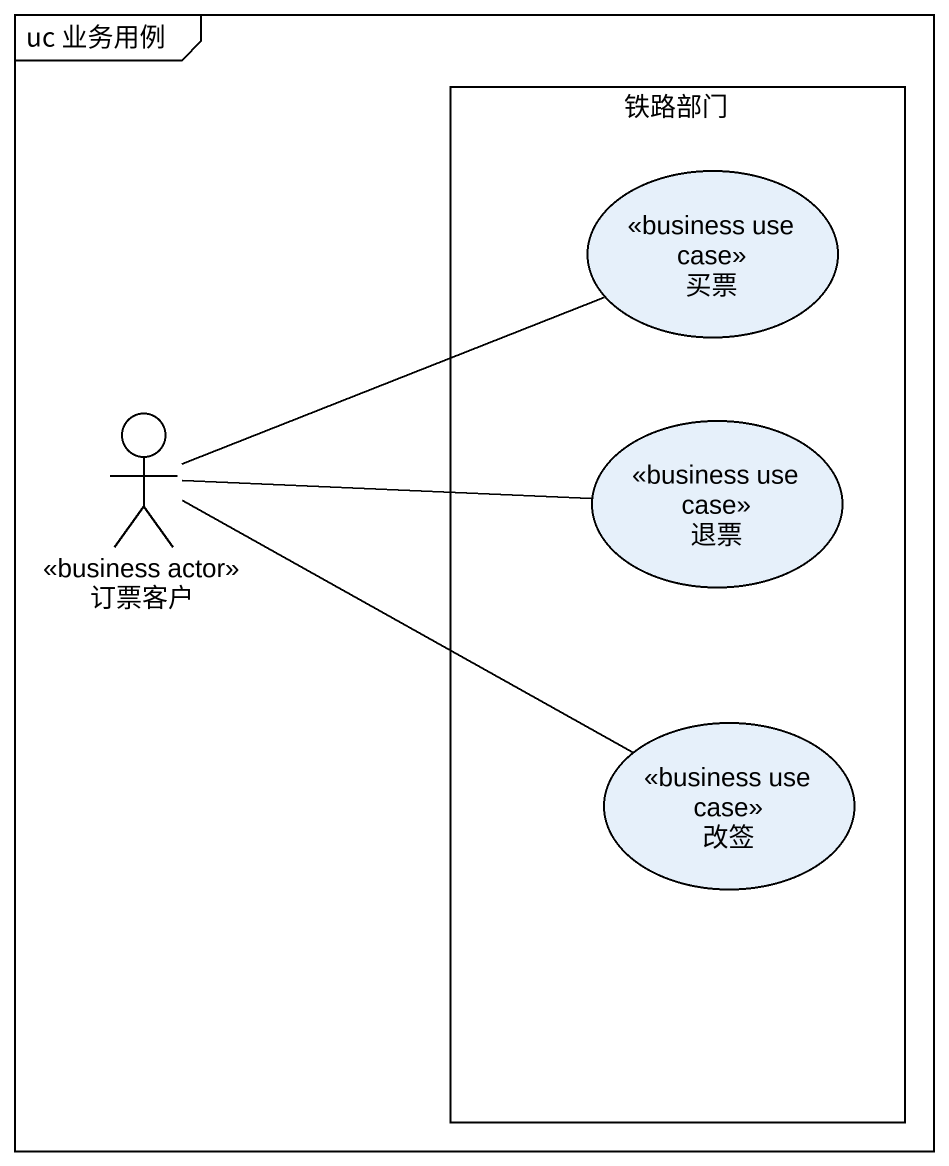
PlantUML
@startuml
mainframe uc 业务用例
rectangle 铁路部门 {
  usecase 买票 <<business use case>>
  usecase 退票 <<business use case>>
  usecase 改签 <<business use case>>
}
actor 订票客户 <<business actor>>
订票客户 -right- 买票
订票客户 -right- 退票
订票客户 -right- 改签
@enduml
